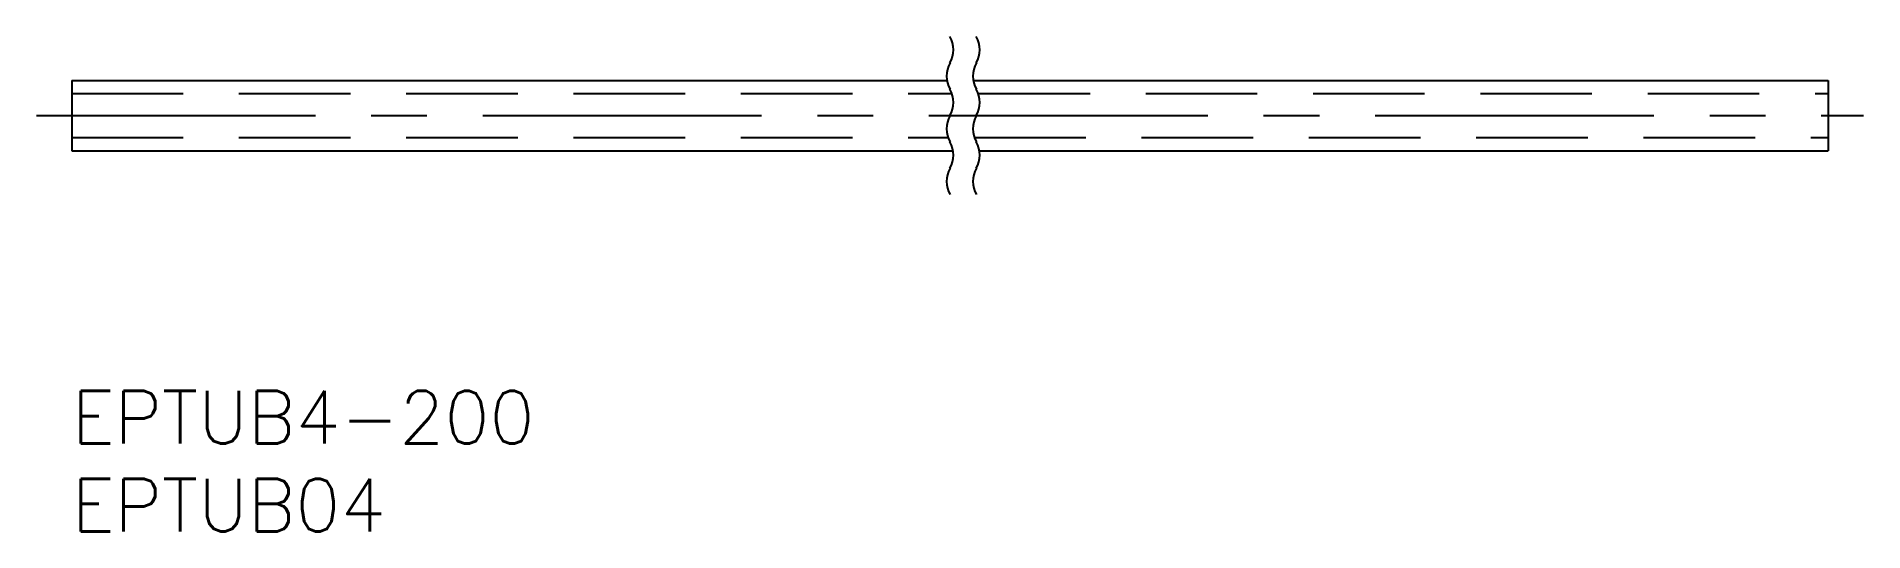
# Model space of a CAD drawing. Extents: x -2 to 102, y -8 to 20.
import ezdxf
from ezdxf.enums import TextEntityAlignment as Align

# ---------------------------------------------------------------- set-up
doc = ezdxf.new("R2010")
doc.units = 0
doc.header["$LTSCALE"] = 0.5
doc.linetypes.add('CENTER', pattern=[50.8, 31.75, -6.35, 6.35, -6.35])
doc.linetypes.add('DASHED', pattern=[19.05, 12.7, -6.35])
doc.layers.get('0').update_dxf_attribs({"linetype": 'CONTINUOUS'})
doc.layers.add('CENTER', color=1, linetype='CENTER')
doc.styles.get("Standard").update_dxf_attribs({"font": 'txt.shx', "height": 3, "bigfont": 'bigfont.shx'})

msp = doc.modelspace()

# ---------------------------------------------------------------- linework, layer by layer
at = {"color": 7, "linetype": 'CONTINUOUS'}
for p, q in [((0, 17.68), (0, 13.68)), ((0, 17.68), (49.82, 17.68)), ((51.32, 17.68), (100, 17.68)), ((100, 17.68), (100, 13.68)), ((0, 13.68), (50.18, 13.68)), ((51.68, 13.68), (100, 13.68))]:
    msp.add_line(p, q, dxfattribs=at)
at = {"color": 3, "linetype": 'DASHED'}
for p, q in [((0, 16.93), (50.12, 16.93)), ((51.62, 16.93), (100, 16.93)), ((0, 14.43), (49.88, 14.43)), ((51.38, 14.43), (100, 14.43))]:
    msp.add_line(p, q, dxfattribs=at)
at = {"color": 3, "linetype": 'CONTINUOUS'}
for centre, start, end in [((48.7, 19.43), 330, 30), ((50.2, 19.43), 330, 30), ((51.3, 17.93), 150, 210), ((52.8, 17.93), 150, 210), ((48.7, 16.43), 330, 30), ((50.2, 16.43), 330, 30), ((51.3, 14.93), 150, 210), ((52.8, 14.93), 150, 210), ((48.7, 13.43), 330, 30), ((50.2, 13.43), 330, 30), ((51.3, 11.93), 150, 210), ((52.8, 11.93), 150, 210)]:
    msp.add_arc(centre, 1.5, start, end, dxfattribs=at)
at = {"layer": 'CENTER', "color": 1, "linetype": 'CENTER'}
msp.add_line((-2, 15.68), (102, 15.68), dxfattribs=at)

# ---------------------------------------------------------------- texts
at = {"color": 7, "linetype": 'CONTINUOUS'}
for s, p in [('EPTUB4-200', (0, 0)), ('EPTUB04', (0, -5))]:
    msp.add_text(s, height=3, dxfattribs=at).set_placement(p, align=Align.TOP_LEFT)

doc.saveas('drawing.dxf')
